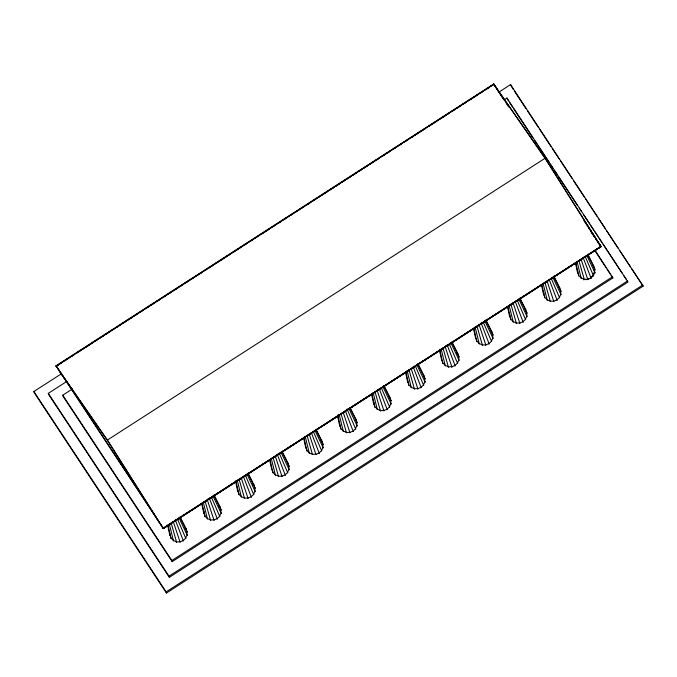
<?xml version="1.0" encoding="UTF-8"?>
<svg xmlns="http://www.w3.org/2000/svg" width="677" height="677" viewBox="0 0 677 677"><rect width="100%" height="100%" fill="white"/><g stroke="black" fill="none" stroke-linecap="round" stroke-linejoin="round"><path stroke-width="1.02" d="M62.521 362.178L56.301 366.181L493.694 84.278L499.592 93.333M73.81 354.697L56.056 366.139M75.604 353.614L113.77 328.971M115.564 327.88L153.73 303.245M155.524 302.154L193.69 277.519M195.484 276.428L493.846 84.329M66.084 359.885L68.749 358.167M71.415 356.449L74.081 354.731M76.746 353.013L80.309 350.728M82.975 349.01L91.869 343.281M94.535 341.563L97.2 339.854M99.866 338.136L103.429 335.843M106.094 334.125L108.76 332.407M111.426 330.689L114.1 328.971M116.766 327.253L120.32 324.968M122.986 323.251L125.651 321.533M128.325 319.815L131.88 317.521M134.545 315.804L137.211 314.086M139.885 312.368L143.439 310.083M146.105 308.365L148.771 306.647M151.445 304.929L154.999 302.636M156.776 301.493L160.331 299.2M162.996 297.482L166.559 295.197M168.336 294.055L171.89 291.762M174.556 290.044L178.119 287.75M179.896 286.608L183.45 284.323M185.227 283.172L189.678 280.312M191.456 279.169L195.01 276.876M196.787 275.734L201.238 272.873M204.792 270.58L206.57 269.438M208.347 268.287L212.798 265.426M215.464 263.708L218.129 261.991M219.907 260.848L229.689 254.552M233.243 252.259L235.021 251.116M236.798 249.974L241.249 247.105M244.803 244.82L246.58 243.669M250.143 241.384L252.809 239.666M255.474 237.949L258.14 236.231M261.694 233.937L269.7 228.792M273.254 226.499L275.928 224.781M278.594 223.063L281.26 221.345M283.925 219.627L287.488 217.342M290.154 215.624L292.819 213.907M295.485 212.189L299.048 209.895M301.714 208.177L304.379 206.46M307.045 204.742L310.599 202.457M313.273 200.739L315.939 199.021M318.605 197.303L322.159 195.01M323.945 193.867L327.499 191.574M330.164 189.856L333.719 187.571M335.496 186.42L339.059 184.136M341.724 182.418L345.278 180.124M347.056 178.982L350.618 176.689M353.284 174.971L356.838 172.686M358.615 171.543L362.178 169.25M363.955 168.108L367.509 165.814M370.175 164.096L373.738 161.811M375.515 160.661L379.069 158.376M382.623 156.082L385.298 154.364M387.075 153.222L390.629 150.929M394.183 148.644L396.849 146.926M398.635 145.775L402.189 143.49M403.966 142.339L408.409 139.479M411.971 137.194L413.749 136.043M415.526 134.901L419.968 132.04M422.643 130.322L425.308 128.605M428.863 126.311L436.868 121.158M440.422 118.873L448.428 113.719M451.982 111.426L454.648 109.708M457.313 107.99L459.988 106.281M462.653 104.563L466.208 102.269M468.873 100.551L477.767 94.831M480.433 93.113L483.099 91.395M485.773 89.677L489.327 87.384M491.993 85.666L493.694 84.278M498.957 92.064L510.526 84.617L643.15 286.117L166.474 593.018L34.197 392.643L33.85 391.518L61.421 373.772M504.297 99.773L506.963 98.055L628.011 282.021L169.343 577.329L48.642 394.496L48.287 393.371L66.955 381.346M595.117 250.414L612.88 277.917L172.203 561.639L63.079 396.341L62.733 395.216L72.507 388.92M107.406 440.05L545.18 158.198L600.964 246.436L163.191 528.297L107.406 440.05L55.963 365.834L493.736 83.982L545.18 158.198M163.174 528.246L600.948 246.386L590.843 231.085M163.284 528.593L601.041 246.682L163.284 528.593L55.963 365.834M172.203 561.639L171.856 560.514L612.524 276.791M169.343 577.329L168.988 576.203L627.664 280.896M166.474 593.018L166.127 591.893L642.803 284.992M498.035 90.498L545.349 158.756L596.649 239.87M59.872 371.791L107.575 440.617L158.875 521.73M513.2 89.271L510.526 84.617M514.368 91.04L526.021 108.692M527.772 111.341L538.257 127.234M539.425 128.994L551.078 146.655M552.246 148.415L559.236 159.01M560.404 160.771L572.057 178.432M573.808 181.081L584.293 196.965M585.461 198.733L597.114 216.386M598.282 218.146L605.272 228.741M606.44 230.51L618.093 248.163M619.844 250.812L630.329 266.696M631.497 268.464L643.15 286.117M508.469 100.941L506.963 98.055M509.637 102.701L512.531 107.093M513.699 108.853L532.841 137.854M534.585 140.494L536.903 144.015M538.071 145.767L545.027 156.319M546.195 158.079L549.089 162.472M550.257 164.232L553.151 168.624M554.319 170.384L557.213 174.776M558.381 176.536L577.523 205.546M579.267 208.177L581.594 211.698M583.329 214.33L589.718 224.002M590.877 225.763L593.78 230.155M594.939 231.915L597.842 236.307M599.001 238.067L601.904 242.459M603.063 244.219L622.214 273.229M623.949 275.861L626.276 279.381M505 101.042L493.736 83.982L504.331 100.221M506.159 102.794L509.053 107.194M583.887 220.541L585.622 223.173M587.365 225.813L589.684 229.325M505.99 102.566L508.393 106.348M585.233 222.606L587.636 226.389M588.728 227.904L601.058 246.741M500.091 93.968L503.663 99.502M590.826 231.416L594.398 236.942M595.481 238.456L600.795 246.64L163.318 528.297L56.225 365.935M594.88 250.659L605.907 267.364M607.074 269.124L609.977 273.516M611.136 275.277L612.88 277.917M62.733 395.216L171.856 560.514M48.287 393.371L168.988 576.203M33.85 391.518L166.127 591.893M587.848 254.34L593.788 266.146A4.874 4.764 -17.2 0 0 594.973 269.311A4.908 4.798 -17.2 0 0 594.973 272.704A4.959 4.857 -17.2 0 0 593.509 275.81A4.993 4.891 -17.2 0 0 591.055 278.264M553.862 276.224L559.811 288.021A4.874 4.764 -17.2 0 0 560.996 291.186A4.908 4.798 -17.2 0 0 560.996 294.58A4.959 4.857 -17.2 0 0 559.524 297.685A4.993 4.891 -17.2 0 0 557.069 300.139A4.993 4.891 -17.2 0 0 553.811 301.375A4.959 4.857 -17.2 0 0 550.342 301.443A4.908 4.798 -17.2 0 0 547.194 300.072A4.874 4.764 -17.2 0 0 544.74 297.728A4.874 4.764 -17.2 0 0 543.555 294.554L541.405 284.501M519.894 298.092L525.834 309.897A4.874 4.764 -17.2 0 0 526.241 311.86M485.908 319.976L491.857 331.772A4.874 4.764 -17.2 0 0 492.391 333.989M451.931 341.851L457.872 353.648A4.874 4.764 -17.2 0 0 459.065 356.813A4.908 4.798 -17.2 0 0 459.057 360.215A4.959 4.857 -17.2 0 0 457.593 363.321A4.993 4.891 -17.2 0 0 455.139 365.766A4.993 4.891 -17.2 0 0 451.881 367.002A4.959 4.857 -17.2 0 0 448.411 367.069A4.908 4.798 -17.2 0 0 445.263 365.707A4.874 4.764 -17.2 0 0 442.809 363.354A4.874 4.764 -17.2 0 0 441.624 360.189L439.475 350.136M417.954 363.727L423.895 375.532A4.874 4.764 -17.2 0 0 425.08 378.697M383.969 385.602L389.918 397.407A4.874 4.764 -17.2 0 0 390.214 399.1M349.992 407.486L355.933 419.283A4.874 4.764 -17.2 0 0 357.126 422.448A4.908 4.798 -17.2 0 0 357.117 425.841A4.959 4.857 -17.2 0 0 355.653 428.947A4.993 4.891 -17.2 0 0 353.199 431.401A4.993 4.891 -17.2 0 0 349.941 432.637A4.959 4.857 -17.2 0 0 346.463 432.705A4.908 4.798 -17.2 0 0 343.324 431.334A4.874 4.764 -17.2 0 0 340.87 428.99A4.874 4.764 -17.2 0 0 339.685 425.816L337.535 415.763M316.015 429.362L321.956 441.159A4.874 4.764 -17.2 0 0 323.141 444.324A4.908 4.798 -17.2 0 0 323.141 447.725A4.959 4.857 -17.2 0 0 321.677 450.831A4.993 4.891 -17.2 0 0 319.222 453.277A4.993 4.891 -17.2 0 0 315.956 454.512A4.959 4.857 -17.2 0 0 312.486 454.58A4.908 4.798 -17.2 0 0 309.338 453.218A4.874 4.764 -17.2 0 0 306.884 450.865A4.874 4.764 -17.2 0 0 305.699 447.7L303.558 437.647M282.03 451.237L287.979 463.043A4.874 4.764 -17.2 0 0 288.647 465.505M248.053 473.113L253.993 484.918A4.874 4.764 -17.2 0 0 255.187 488.083A4.908 4.798 -17.2 0 0 255.178 491.477A4.959 4.857 -17.2 0 0 253.714 494.582A4.993 4.891 -17.2 0 0 251.26 497.036A4.993 4.891 -17.2 0 0 248.002 498.264A4.959 4.857 -17.2 0 0 244.524 498.34A4.908 4.798 -17.2 0 0 241.384 496.969A4.874 4.764 -17.2 0 0 238.93 494.616L235.833 480.585M214.076 494.997L220.017 506.794A4.874 4.764 -17.2 0 0 221.201 509.959A4.908 4.798 -17.2 0 0 221.201 513.352A4.959 4.857 -17.2 0 0 219.737 516.458A4.993 4.891 -17.2 0 0 217.283 518.912A4.993 4.891 -17.2 0 0 214.017 520.139A4.959 4.857 -17.2 0 0 210.547 520.215A4.908 4.798 -17.2 0 0 207.399 518.844A4.874 4.764 -17.2 0 0 204.945 516.5L202.076 503.46M180.116 516.915L186.057 528.72A4.874 4.764 -17.2 0 0 186.361 530.413M587.738 254.755L594.973 269.311M553.761 276.631L560.996 291.186M519.784 298.506L527.019 313.062A4.908 4.798 -17.2 0 0 527.019 316.455A4.959 4.857 -17.2 0 0 525.555 319.561A4.993 4.891 -17.2 0 0 523.101 322.015A4.993 4.891 -17.2 0 0 519.834 323.242A4.959 4.857 -17.2 0 0 516.365 323.318A4.908 4.798 -17.2 0 0 513.217 321.947A4.874 4.764 -17.2 0 0 510.763 319.595A4.874 4.764 -17.2 0 0 509.578 316.43L507.648 307.383M485.807 320.382L493.042 334.937A4.908 4.798 -17.2 0 0 493.042 338.331A4.959 4.857 -17.2 0 0 491.57 341.445A4.993 4.891 -17.2 0 0 489.116 343.891A4.993 4.891 -17.2 0 0 485.858 345.126A4.959 4.857 -17.2 0 0 482.388 345.194A4.908 4.798 -17.2 0 0 479.24 343.823A4.874 4.764 -17.2 0 0 476.786 341.479A4.874 4.764 -17.2 0 0 475.601 338.305L473.451 328.26M451.83 342.266L459.065 356.813M417.844 364.141L425.08 378.697A4.908 4.798 -17.2 0 0 425.08 382.09L416.88 364.717M383.867 386.017L391.103 400.572A4.908 4.798 -17.2 0 0 391.103 403.966A4.959 4.857 -17.2 0 0 389.63 407.072A4.993 4.891 -17.2 0 0 387.176 409.526A4.993 4.891 -17.2 0 0 383.918 410.753A4.959 4.857 -17.2 0 0 380.449 410.829A4.908 4.798 -17.2 0 0 377.301 409.458A4.874 4.764 -17.2 0 0 374.846 407.105A4.874 4.764 -17.2 0 0 373.662 403.941L371.512 393.887M349.891 407.892L357.126 422.448M315.905 429.777L323.141 444.324M281.928 451.652L289.164 466.208A4.908 4.798 -17.2 0 0 289.164 469.601A4.959 4.857 -17.2 0 0 287.691 472.707A4.993 4.891 -17.2 0 0 285.237 475.161A4.993 4.891 -17.2 0 0 281.979 476.388L275.268 456.171M247.951 473.528L255.187 488.083M213.966 495.403L221.201 509.959M180.014 517.33L187.25 531.885A4.908 4.798 -17.2 0 0 187.241 535.279A4.959 4.857 -17.2 0 0 185.777 538.384A4.993 4.891 -17.2 0 0 183.323 540.838A4.993 4.891 -17.2 0 0 180.065 542.065A4.959 4.857 -17.2 0 0 176.595 542.142A4.908 4.798 -17.2 0 0 173.447 540.771A4.874 4.764 -17.2 0 0 170.993 538.418A4.874 4.764 -17.2 0 0 169.809 535.253L167.659 525.2M586.773 255.331L594.973 272.704M552.796 277.206L560.996 294.58M518.819 299.082L527.019 316.455M484.842 320.966L493.042 338.331M450.857 342.841L459.057 360.215M382.903 386.592L391.103 403.966M348.917 408.476L357.117 425.841M314.94 430.352L323.141 447.717M280.963 452.228L289.164 469.601M246.978 474.103L255.178 491.477M213.001 495.979L221.201 513.352M179.041 517.905L187.25 535.279M585.275 256.685L593.509 275.81M551.29 278.56L559.532 297.685M517.321 300.436L525.555 319.561M483.336 322.311L491.578 341.445M449.359 344.187L457.593 363.321M415.382 366.071L423.616 385.196A4.993 4.891 -17.2 0 0 421.162 387.65A4.993 4.891 -17.2 0 0 417.895 388.877A4.959 4.857 -17.2 0 0 414.426 388.953A4.908 4.798 -17.2 0 0 411.277 387.582A4.874 4.764 -17.2 0 0 408.823 385.23A4.874 4.764 -17.2 0 0 407.639 382.065L405.498 372.012M381.396 387.946L389.63 407.072M347.005 408.866L355.653 428.947M313.443 431.698L321.677 450.831M279.457 453.573L287.691 472.707M245.48 475.457L253.714 494.582M211.503 497.333L219.737 516.458M177.543 519.259L185.777 538.384M583.092 257.438L591.055 278.264A4.993 4.891 -17.2 0 0 587.788 279.491A4.959 4.857 -17.2 0 0 584.319 279.567A4.908 4.798 -17.2 0 0 581.171 278.196A4.874 4.764 -17.2 0 0 578.717 275.844A4.874 4.764 -17.2 0 0 577.532 272.679L575.391 262.625M549.47 280.261L557.069 300.139M515.138 301.189L523.101 322.015M481.152 323.064L489.116 343.891M447.175 344.94L455.139 365.766M413.198 366.816L421.162 387.65M379.213 388.7L387.176 409.526M345.236 410.575L353.199 431.401M311.615 433.398L319.222 453.277M277.274 454.326L285.237 475.161M243.297 476.21L251.26 497.036M209.675 499.034L217.283 518.912M175.36 520.012L183.323 540.838M581.078 259.274L587.788 279.491M547.101 281.158L553.811 301.367M513.124 303.025L519.834 323.242M479.147 324.909L485.858 345.126M445.161 346.785L451.881 367.002M411.184 368.66L417.895 388.877M377.207 390.536L383.918 410.753M343.222 412.42L349.941 432.628M309.245 434.296L315.956 454.512M241.283 478.047L248.002 498.264M207.306 499.922L214.017 520.139M173.346 521.849L180.065 542.065M578.869 260.425L584.319 279.567M544.883 282.301L550.342 301.443M510.915 304.176L516.365 323.318M476.93 326.052L482.388 345.194M442.953 347.927L448.402 367.069M408.976 369.811L414.426 388.945M374.99 391.687L380.449 410.829M341.013 413.562L346.463 432.705M307.036 435.438L312.486 454.58M273.051 457.322L278.509 476.456A4.959 4.857 -17.2 0 1 281.979 476.388M239.074 479.198L244.524 498.34M205.097 501.073L210.547 520.215M171.137 522.999L176.595 542.142M577.024 261.39L581.171 278.196M543.039 283.265L547.194 300.072M509.307 306.122L513.217 321.947M475.085 327.016L479.24 343.823M441.108 348.892L445.263 365.698M407.122 370.768L411.277 387.582M373.145 392.652L377.301 409.458M339.169 414.527L343.324 431.334M305.183 436.403L309.338 453.209M271.206 458.278L275.361 475.093A4.908 4.798 -17.2 0 1 278.509 476.456M237.229 480.154L241.384 496.969M203.489 503.028L207.399 518.844M169.292 523.964L173.447 540.771M575.848 262.811L578.717 275.844M541.871 284.687L544.74 297.719M507.894 306.563L510.763 319.595M473.908 328.447L476.786 341.479M439.712 349.315L442.809 363.354M405.955 372.198L408.823 385.23M371.969 394.073L374.846 407.105M337.772 414.95L340.87 428.981M304.015 437.833L306.884 450.865M270.03 459.708L272.907 472.741A4.874 4.764 -17.2 0 1 275.361 475.093M168.116 525.386L170.993 538.418M269.573 459.522L271.722 469.576A4.874 4.764 -17.2 0 1 272.907 472.741M235.596 481.398L237.737 491.451A4.874 4.764 -17.2 0 1 238.634 492.924M201.619 503.273L203.76 513.327A4.874 4.764 -17.2 0 1 204.818 515.349M583.582 279.813A4.959 4.857 -17.2 0 1 587.052 279.736A4.993 4.891 -17.2 0 1 587.78 279.22M588.034 279.076A4.993 4.891 -17.2 0 1 590.319 278.509A4.993 4.891 -17.2 0 1 590.589 277.993M590.75 277.748A4.993 4.891 -17.2 0 1 591.123 277.291M591.317 277.071A4.993 4.891 -17.2 0 1 592.773 276.064A4.959 4.857 -17.2 0 1 592.917 275.2M594.067 272.408A4.908 4.798 -17.2 0 0 594.237 272.949A4.959 4.857 -17.2 0 0 594.034 273.169M594.067 270.115A4.908 4.798 -17.2 0 1 594.144 269.835M593.348 274.117A4.959 4.857 -17.2 0 1 593.501 273.872M209.972 497.967A8.936 8.742 -17.2 0 1 207.864 498.966M204.065 511.338A4.908 4.798 -17.2 0 1 203.76 513.327M204.877 515.637A4.874 4.764 -17.2 0 1 204.945 516.492M220.017 506.794A4.874 4.764 -17.2 0 1 219.01 506.218M237.974 490.613A4.908 4.798 -17.2 0 1 237.737 491.451M238.727 493.194A4.874 4.764 -17.2 0 1 238.93 494.616M253.993 484.918A4.874 4.764 -17.2 0 1 253.477 484.656M252.986 484.334A4.874 4.764 -17.2 0 1 252.758 484.157M279.161 453.26A8.936 8.742 -17.2 0 1 277.934 454.216M271.815 469.296A4.908 4.798 -17.2 0 1 271.722 469.576M287.979 463.034A4.874 4.764 -17.2 0 1 287.454 462.78M289.164 466.208A4.874 4.764 -17.2 0 1 288.808 465.751M305.877 447.142A4.908 4.798 -17.2 0 1 305.699 447.7M321.956 441.159A4.874 4.764 -17.2 0 1 321.186 440.752M320.72 440.405A4.874 4.764 -17.2 0 1 320.509 440.211M339.964 424.691A4.908 4.798 -17.2 0 1 339.676 425.816M355.933 419.283A4.874 4.764 -17.2 0 1 355.163 418.868M373.966 402.527A4.908 4.798 -17.2 0 1 373.662 403.941M389.918 397.407A4.874 4.764 -17.2 0 1 389.647 397.281M389.148 396.993A4.874 4.764 -17.2 0 1 388.911 396.832M391.103 400.572A4.874 4.764 -17.2 0 1 390.324 399.371M407.876 381.227A4.908 4.798 -17.2 0 1 407.639 382.065M423.895 375.532A4.874 4.764 -17.2 0 1 423.37 375.27M423.616 385.196A4.959 4.857 -17.2 0 1 425.08 382.09M447.827 344.83A8.936 8.742 -17.2 0 1 445.72 345.829M441.717 359.91A4.908 4.798 -17.2 0 1 441.616 360.189M457.872 353.648A4.874 4.764 -17.2 0 1 457.356 353.394M456.865 353.072A4.874 4.764 -17.2 0 1 456.637 352.895M475.694 338.035A4.908 4.798 -17.2 0 1 475.601 338.305M491.857 331.772A4.874 4.764 -17.2 0 1 491.087 331.366M493.042 334.937A4.874 4.764 -17.2 0 1 492.526 334.243M509.883 315.017A4.908 4.798 -17.2 0 1 509.578 316.43M525.834 309.897A4.874 4.764 -17.2 0 1 525.064 309.482M527.019 313.062A4.874 4.764 -17.2 0 1 526.367 312.114M543.868 292.853A4.908 4.798 -17.2 0 1 543.555 294.554M559.811 288.021A4.874 4.764 -17.2 0 1 558.804 287.446M584.97 256.371A8.936 8.742 -17.2 0 1 583.743 257.319M577.811 271.553A4.908 4.798 -17.2 0 1 577.532 272.679M593.788 266.146A4.874 4.764 -17.2 0 1 593.264 265.883M593.018 265.731A4.874 4.764 -17.2 0 1 592.781 265.57M170.113 533.84A4.908 4.798 -17.2 0 1 169.8 535.253M186.057 528.72A4.874 4.764 -17.2 0 1 185.794 528.593M185.54 528.458A4.874 4.764 -17.2 0 1 185.049 528.145M187.25 531.885A4.874 4.764 -17.2 0 1 186.471 530.683"/></g></svg>
